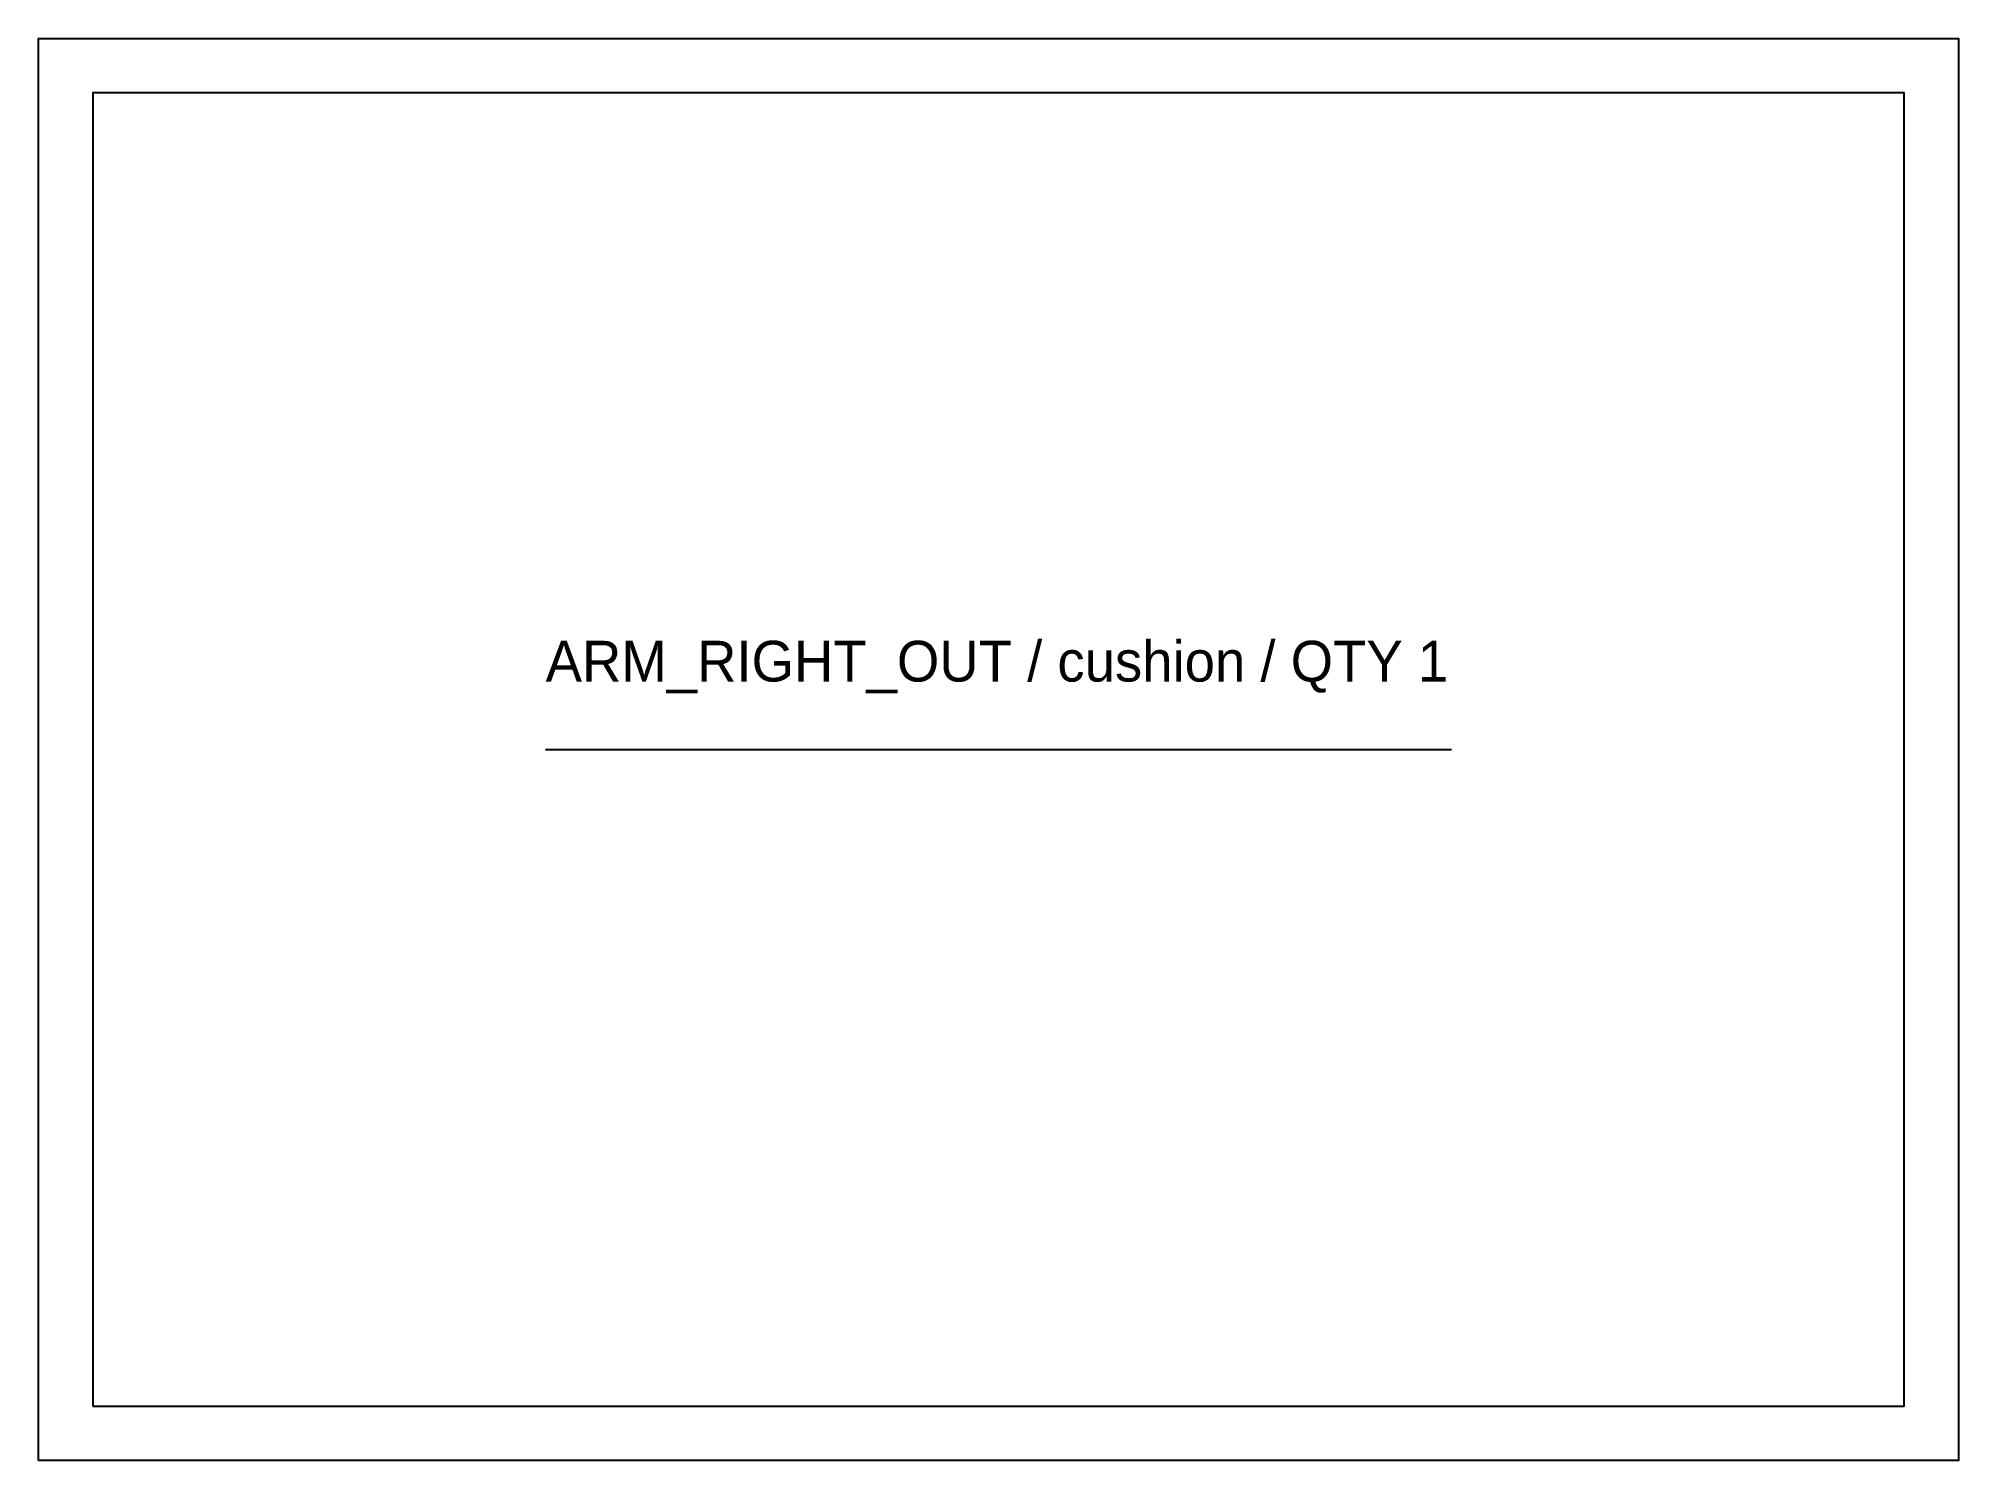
# Model space of a CAD drawing. Header units: millimetres. Extents: x -12 to 412, y -12 to 302.
import ezdxf

# ---------------------------------------------------------------- set-up
doc = ezdxf.new("R2010")
doc.units = ezdxf.units.MM
for name, color, linetype in [('CUT', 7, 'Continuous'), ('GRAIN', 3, 'Continuous'), ('ID', 7, 'Continuous'), ('SEW', 5, 'Continuous')]:
    doc.layers.add(name, color=color, linetype=linetype)

msp = doc.modelspace()

# ---------------------------------------------------------------- linework, layer by layer
at = {"layer": 'CUT'}
msp.add_lwpolyline([(-12, -12), (-12, 302), (412, 302), (412, -12)], close=True, dxfattribs=at)
at = {"layer": 'GRAIN'}
msp.add_line((100, 145), (300, 145), dxfattribs=at)
at = {"layer": 'SEW'}
msp.add_lwpolyline([(0, 0), (400, 0), (400, 290), (0, 290)], close=True, dxfattribs=at)

# ---------------------------------------------------------------- texts
at = {"layer": 'ID'}
msp.add_text('ARM_RIGHT_OUT / cushion / QTY 1', height=9, dxfattribs=at).set_placement((100, 160))

doc.saveas('drawing.dxf')
